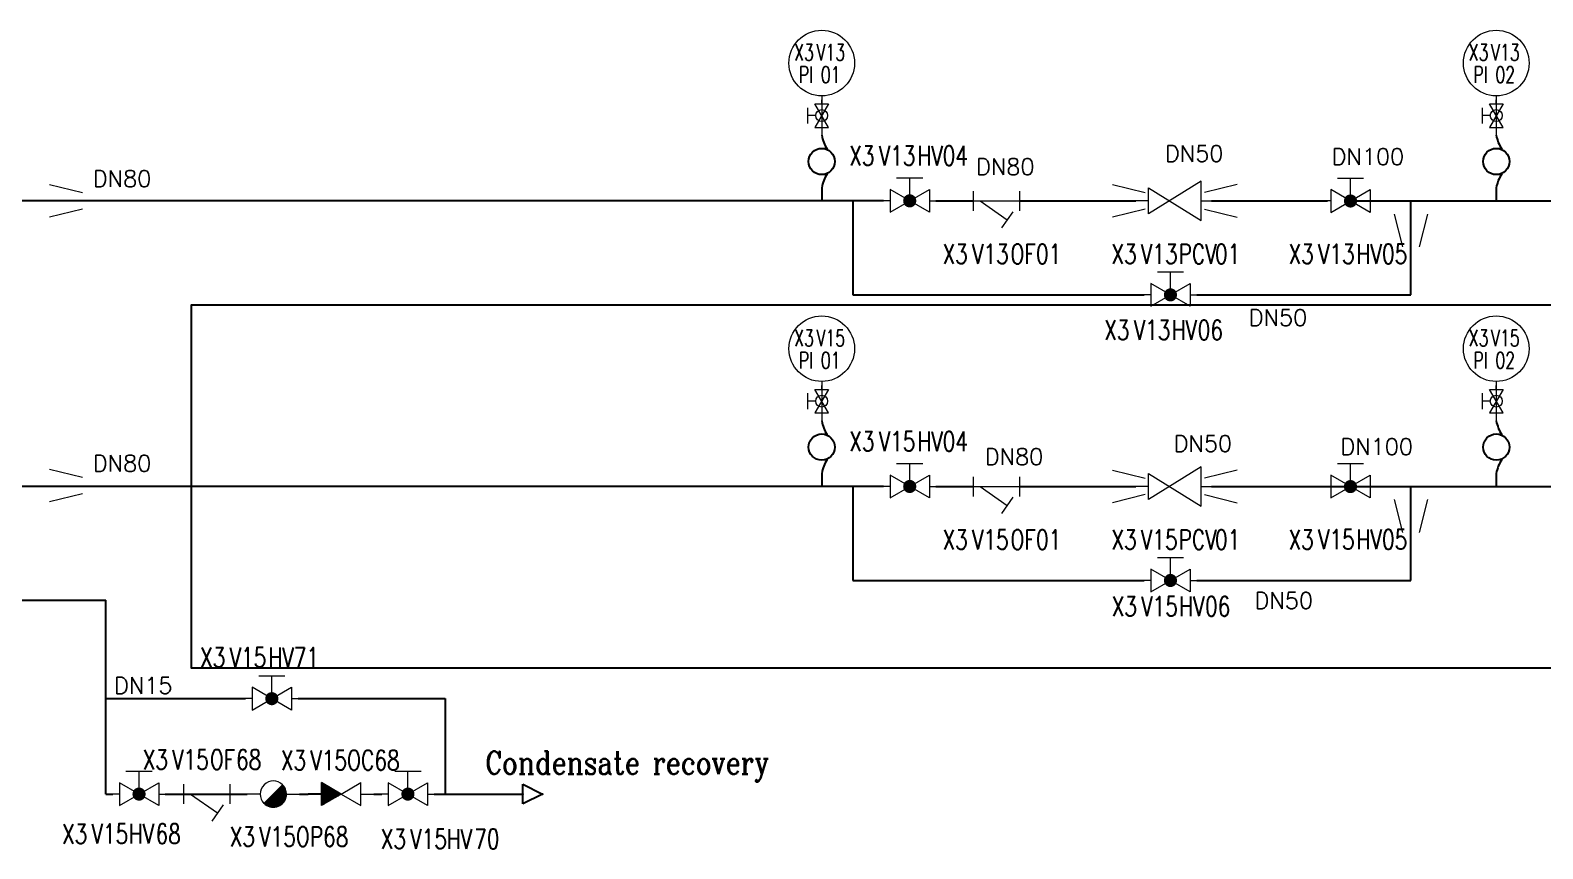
# Model space of a CAD drawing. Header units: inches. Extents: x 12135 to 13221, y 17278 to 18154.
# Drawn here: x 12842 to 13072.4, y 17521.1 to 17645.9 of the extents above; entities that cross this region are included whole.
import ezdxf
from ezdxf.enums import TextEntityAlignment as Align

# ---------------------------------------------------------------- set-up
doc = ezdxf.new("R2010")
doc.units = ezdxf.units.IN
doc.header["$MEASUREMENT"] = 0
doc.linetypes.add('ACAD_ISO02W100', pattern=[15, 12, -3])
for name, color, linetype, lineweight in [('31 Equipment', 7, 'Continuous', 9), ('33 Instruments Labels', 7, 'Continuous', 9), ('40 TXT Data', 7, 'Continuous', 9)]:
    doc.layers.add(name, color=color, linetype=linetype, lineweight=lineweight)
for name, color, linetype in [('Materiel divers', 7, 'Continuous'), ('MATERIEL-DIVERS', 7, 'Continuous'), ('PHASE I', 8, 'Continuous'), ('REPERES', 7, 'Continuous'), ('Steam pipe', 231, 'Continuous'), ('techn-data', 7, 'Continuous'), ('TEXTES', 7, 'Continuous'), ('TXT_FR', 7, 'Continuous')]:
    doc.layers.add(name, color=color, linetype=linetype)
doc.layers.get('REPERES').off()
doc.styles.add('ROMANC', font='romanc')
doc.styles.add('ROMANS', font='ROMANS.SHX')

# ---------------------------------------------------------------- blocks, each defined once
blk = doc.blocks.new('APV-INS-M-L-PI')
at = {"layer": '31 Equipment', "color": 7}
blk.add_line((0, -5), (0, -10), dxfattribs=at)
blk.add_circle((0, 0), 5, dxfattribs=at)
at = {"layer": '33 Instruments Labels', "style": 'ROMANS', "width": 0.8, "flags": 8}
blk.add_attdef('PI', text='', height=3, dxfattribs=at).set_placement((0, 0), align=Align.MIDDLE)
blk = doc.blocks.new('LYRE')
blk.add_line((0, 2), (0, 0))
blk.add_circle((0, 6), 2)
for centre, start, end in [((5.64, 11), 190.0607, 212.9052), ((5.64, 1), 147.0948, 169.9393)]:
    blk.add_arc(centre, 5.72, start, end)
blk = doc.blocks.new('APV-FCE-REDV-GEN-1')
at = {"layer": '31 Equipment', "color": 7}
for p, q in [((4, 3), (-4, -2)), ((4, -3), (4, 3)), ((-4, 2), (4, -3)), ((-4, -2), (-4, 2))]:
    blk.add_line(p, q, dxfattribs=at)
at = {"layer": '31 Equipment', "linetype": 'ACAD_ISO02W100', "ltscale": 38}
for p, q in [((-4, 0), (-6, 0)), ((4, 0), (6, 0))]:
    blk.add_line(p, q, dxfattribs=at)
blk = doc.blocks.new('APV-FILT-GEN-Y-1')
at = {"layer": '31 Equipment'}
for p, q in [((-3.5, -1.5), (-3.5, 1.5)), ((-3.5, 0), (3.5, 0)), ((-2.5, 0), (1.6, -2.87)), ((3.5, 1.5), (3.5, -1.5)), ((2.46, -1.64), (0.74, -4.1))]:
    blk.add_line(p, q, dxfattribs=at)
blk = doc.blocks.new('APV-VLVM-SEAT-2WAY-1')
at = {"layer": '31 Equipment'}
for p, q in [((-2, 3.5), (2, 3.5)), ((0, 1), (0, 3.5)), ((-3, 1.734), (-3, -1.734)), ((-3, -1.734), (3, 1.734)), ((3, -1.734), (-3, 1.734)), ((3, 1.734), (3, -1.734))]:
    blk.add_line(p, q, dxfattribs=at)
at = {"layer": '31 Equipment', "ltscale": 38}
for p, q in [((-3, 0), (-4, 0)), ((3, 0), (4, 0))]:
    blk.add_line(p, q, dxfattribs=at)
at = {"layer": '31 Equipment', "const_width": 1}
blk.add_lwpolyline([(-0.5, 0, 1), (0.5, 0, 1)], format="xyb", close=True, dxfattribs=at)
blk = doc.blocks.new('APV-FCE-GEN-REDCON-1')
at = {"layer": '31 Equipment', "color": 7}
for p, q in [((-2.5, 2.5), (2.5, 1.25)), ((2.5, 1.25), (2.5, 1.25)), ((2.5, -1.25), (-2.5, -2.5))]:
    blk.add_line(p, q, dxfattribs=at)
blk = doc.blocks.new('APV-FCE-GEN-STMTRAP-1')
at = {"layer": '31 Equipment'}
h = blk.add_hatch(dxfattribs=at)
h.set_pattern_fill('ANSI31', color=256, scale=0.01, style=0)
h.set_pattern_definition([(45, (-4, 0), (-0.02245064, 0.02245064), [])])
h.paths.add_polyline_path([(1.41, 1.42), (-1.42, -1.41, 1.002832)])
at = {"layer": '31 Equipment', "linetype": 'ACAD_ISO02W100', "ltscale": 38}
for p, q in [((-2, 0), (-4, 0)), ((2, 0), (4, 0))]:
    blk.add_line(p, q, dxfattribs=at)
at = {"layer": '31 Equipment', "color": 7}
blk.add_line((1.41, 1.42), (-1.42, -1.41), dxfattribs=at)
for start, end in [(45.2431, 224.7569), (224.8381, 45.1623)]:
    blk.add_arc((0, 0), 2, start, end, dxfattribs=at)
blk = doc.blocks.new('APV-FCE-NRV-GEN-1')
at = {"layer": '31 Equipment'}
h = blk.add_hatch(dxfattribs=at)
h.set_pattern_fill('ANSI31', color=256, scale=0.01, style=0)
h.set_pattern_definition([(45, (0, 0), (-0.02245064, 0.02245064), [])])
h.paths.add_polyline_path([(3, 1.75), (3, -1.75), (0, 0)])
at = {"layer": '31 Equipment', "linetype": 'ACAD_ISO02W100', "ltscale": 38}
for p, q in [((-3, 0), (-5, 0)), ((0, 0), (-3, 1.75)), ((-3, 1.75), (-3, -1.75)), ((0, 0), (-3, -1.75)), ((0, 0), (3, 1.75)), ((0, 0), (3, -1.75)), ((3, 1.75), (3, -1.75)), ((3, 0), (5, 0))]:
    blk.add_line(p, q, dxfattribs=at)
blk = doc.blocks.new('FLE23-A')
at = {"color": 7}
for p, q in [((0, 1.5), (-3, 0)), ((-3, 0), (0, -1.5)), ((0, -1.5), (0, 1.5))]:
    blk.add_line(p, q, dxfattribs=at)
at = {"layer": 'MATERIEL-DIVERS', "color": 7, "extrusion": (-1, 0, 0)}
blk.add_point((-3, 0), dxfattribs=at)
at = {"layer": 'MATERIEL-DIVERS', "color": 2}
for p in [(-3, 0), (0, 0)]:
    blk.add_point(p, dxfattribs=at)
at = {"layer": 'MATERIEL-DIVERS', "color": 7, "extrusion": (1, 0, 0)}
blk.add_point((0, 0), dxfattribs=at)
blk = doc.blocks.new('REPNORM')
at = {"layer": 'TEXTES', "style": 'ROMANS', "width": 0.75}
for tag, p in [('ZONE', (-9.75, -1.25)), ('SOUSZONE', (-5.25, -1.25)), ('ELEMENT', (0, -1.25)), ('NUM', (4.5, -1.25))]:
    blk.add_attdef(tag, p, '', height=3, dxfattribs=at)
blk = doc.blocks.new('REPINS2')
at = {"layer": 'TEXTES', "style": 'ROMANS', "width": 0.7}
for tag, p in [('ZONE', (-3.35, 0.8)), ('SOUSZONE', (0.05, 0.8)), ('NUM', (0.7, -2.6))]:
    blk.add_attdef(tag, p, '', height=2.5, dxfattribs=at)
blk.add_attdef('ELEMENT', text='', height=2.5, dxfattribs=at).set_placement((-1.56, -2.59), align=Align.CENTER)

msp = doc.modelspace()

# ---------------------------------------------------------------- linework, layer by layer
at = {"layer": '31 Equipment', "ltscale": 38}
for p, q in [((12962.56, 17634.69, 0), (12962.56, 17635.29, 0)), ((13065.34, 17634.69, 0), (13065.34, 17635.29, 0)), ((12962.56, 17631.09, 0), (12962.56, 17629.89, 0)), ((13065.34, 17631.09, 0), (13065.34, 17629.89, 0)), ((12962.56, 17591.16, 0), (12962.56, 17591.76, 0)), ((13065.34, 17591.16, 0), (13065.34, 17591.76, 0)), ((12962.56, 17587.56, 0), (12962.56, 17586.36, 0)), ((13065.34, 17587.56, 0), (13065.34, 17586.36, 0))]:
    msp.add_line(p, q, dxfattribs=at)
at = {"layer": '31 Equipment'}
for p, q in [((12960.46, 17631.69, 0), (12960.46, 17634.09, 0)), ((12961.66, 17632.89, 0), (12960.46, 17632.89, 0)), ((12963.6, 17631.09, 0), (12961.52, 17634.69, 0)), ((12961.52, 17634.69, 0), (12963.6, 17634.69, 0)), ((12963.6, 17634.69, 0), (12961.52, 17631.09, 0)), ((13063.24, 17631.69, 0), (13063.24, 17634.09, 0)), ((13064.44, 17632.89, 0), (13063.24, 17632.89, 0)), ((13066.38, 17631.09, 0), (13064.3, 17634.69, 0)), ((13064.3, 17634.69, 0), (13066.38, 17634.69, 0)), ((13066.38, 17634.69, 0), (13064.3, 17631.09, 0)), ((12961.52, 17631.09, 0), (12963.6, 17631.09, 0)), ((13064.3, 17631.09, 0), (13066.38, 17631.09, 0)), ((12960.46, 17588.16, 0), (12960.46, 17590.56, 0)), ((12961.66, 17589.36, 0), (12960.46, 17589.36, 0)), ((12963.6, 17587.56, 0), (12961.52, 17591.16, 0)), ((12961.52, 17591.16, 0), (12963.6, 17591.16, 0)), ((12963.6, 17591.16, 0), (12961.52, 17587.56, 0)), ((13063.24, 17588.16, 0), (13063.24, 17590.56, 0)), ((13064.44, 17589.36, 0), (13063.24, 17589.36, 0)), ((13066.38, 17587.56, 0), (13064.3, 17591.16, 0)), ((13064.3, 17591.16, 0), (13066.38, 17591.16, 0)), ((13066.38, 17591.16, 0), (13064.3, 17587.56, 0)), ((12961.52, 17587.56, 0), (12963.6, 17587.56, 0)), ((13064.3, 17587.56, 0), (13066.38, 17587.56, 0))]:
    msp.add_line(p, q, dxfattribs=at)
for centre in [(12962.56, 17632.89, 0), (13065.34, 17632.89, 0), (12962.56, 17589.36, 0), (13065.34, 17589.36, 0)]:
    msp.add_circle(centre, 0.9, dxfattribs=at)
at = {"layer": 'PHASE I'}
msp.add_lwpolyline([(13216.18, 17548.68), (12866.52, 17548.68), (12866.52, 17604.03), (13216.18, 17604.03), (13216.18, 17548.68)], dxfattribs=at)
at = {"layer": 'Steam pipe'}
for p, q in [((12914.44, 17619.89, 0), (12724.55, 17619.89, 0)), ((12971.97, 17619.89, 0), (12914.44, 17619.89, 0)), ((12967.31, 17619.89, 0), (12967.31, 17605.56, 0)), ((12979.97, 17619.89, 0), (12985.71, 17619.89, 0)), ((12992.71, 17619.89, 0), (13010.42, 17619.89, 0)), ((13021.97, 17619.89, 0), (13039.63, 17619.87, 0)), ((13043.78, 17619.87, 0), (13129.56, 17619.87, 0)), ((13052.35, 17605.56, 0), (13052.35, 17619.87, 0)), ((12967.31, 17605.56, 0), (13011.7, 17605.56, 0)), ((13019.7, 17605.56, 0), (13052.35, 17605.56, 0)), ((12971.97, 17576.36, 0), (12835.67, 17576.34, 0)), ((12967.31, 17576.36, 0), (12967.31, 17562.03, 0)), ((12979.97, 17576.36, 0), (12985.71, 17576.36, 0)), ((12992.71, 17576.36, 0), (13010.42, 17576.36, 0)), ((13021.97, 17576.36, 0), (13039.63, 17576.34, 0)), ((13022.61, 17576.34, 0), (13129.56, 17576.34, 0)), ((13052.35, 17562.03, 0), (13052.35, 17576.34, 0)), ((12967.31, 17562.03, 0), (13011.7, 17562.03, 0)), ((13019.7, 17562.03, 0), (13052.35, 17562.03, 0)), ((12837.73, 17559.02, 0), (12853.48, 17559.02, 0)), ((12853.48, 17529.47, 0), (12853.48, 17559.02, 0)), ((12853.48, 17544.02, 0), (12874.77, 17544.02, 0)), ((12882.77, 17544.02, 0), (12905.19, 17544.02, 0)), ((12905.19, 17544.02, 0), (12905.19, 17529.47, 0)), ((12853.48, 17529.47, 0), (12854.54, 17529.47, 0)), ((12862.54, 17529.47, 0), (12875, 17529.47, 0)), ((12883, 17529.47, 0), (12884.33, 17529.47, 0)), ((12886.33, 17529.47, 0), (12884.33, 17529.47, 0)), ((12894.33, 17529.47, 0), (12895.51, 17529.47, 0)), ((12903.51, 17529.47, 0), (12917.04, 17529.47, 0))]:
    msp.add_line(p, q, dxfattribs=at)

# ---------------------------------------------------------------- block references
at = {"layer": 'Materiel divers', "color": 9, "xscale": -1}
msp.add_blockref('FLE23-A', (12917.04, 17529.47, 0), dxfattribs=at)
at = {"layer": 'MATERIEL-DIVERS'}
for name, p in [('APV-INS-M-L-PI', (12962.56, 17640.89, 0)), ('APV-INS-M-L-PI', (13065.34, 17640.89, 0)), ('LYRE', (12962.56, 17619.89, 0)), ('LYRE', (13065.34, 17619.89, 0)), ('APV-FCE-GEN-REDCON-1', (12847.4, 17619.89, 0)), ('APV-FCE-GEN-REDCON-1', (13009.37, 17619.89, 0)), ('APV-FCE-REDV-GEN-1', (13016.37, 17619.89, 0)), ('APV-INS-M-L-PI', (12962.56, 17597.36, 0)), ('APV-INS-M-L-PI', (13065.34, 17597.36, 0)), ('LYRE', (12962.56, 17576.36, 0)), ('LYRE', (13065.34, 17576.36, 0)), ('APV-FCE-GEN-REDCON-1', (12847.4, 17576.51, 0)), ('APV-FCE-GEN-REDCON-1', (13009.37, 17576.36, 0)), ('APV-FCE-REDV-GEN-1', (13016.37, 17576.36, 0))]:
    msp.add_blockref(name, p, dxfattribs=at)
at = {"layer": 'MATERIEL-DIVERS', "xscale": -1}
for p in [(13023.37, 17619.89, 0), (13023.37, 17576.36, 0)]:
    msp.add_blockref('APV-FCE-GEN-REDCON-1', p, dxfattribs=at)
at = {"layer": 'MATERIEL-DIVERS', "rotation": 270}
for p in [(13052.35, 17615.38, 0), (13052.35, 17571.85, 0)]:
    msp.add_blockref('APV-FCE-GEN-REDCON-1', p, dxfattribs=at)
at = {"layer": 'REPERES'}
for p, values in [((12961.73, 17640.46, -0.01), {'ZONE': 'X3', 'SOUSZONE': 'V13', 'NUM': '01', 'ELEMENT': 'PI'}), ((13064.51, 17640.46, -0.01), {'ZONE': 'X3', 'SOUSZONE': 'V13', 'NUM': '02', 'ELEMENT': 'PI'}), ((12961.73, 17596.93, -0.01), {'ZONE': 'X3', 'SOUSZONE': 'V15', 'NUM': '01', 'ELEMENT': 'PI'}), ((13064.51, 17596.93, -0.01), {'ZONE': 'X3', 'SOUSZONE': 'V15', 'NUM': '02', 'ELEMENT': 'PI'})]:
    msp.add_blockref('REPINS2', p, dxfattribs=at).add_auto_attribs(values)
ref = msp.add_blockref('REPNORM', (12976.5, 17626.52, 0.02), dxfattribs=at)
ref.add_attrib('ZONE', 'X3', (12966.75, 17625.27, 0.02), dxfattribs={"layer": 'TEXTES', "height": 3, "style": 'ROMANS', "width": 0.75})
ref.add_attrib('SOUSZONE', 'V13', (12971.25, 17625.27, 0.02), dxfattribs={"layer": 'TEXTES', "height": 3, "style": 'ROMANS', "width": 0.75})
ref.add_attrib('ELEMENT', 'HV', (12977.13, 17625.27, 0.02), dxfattribs={"layer": 'TEXTES', "height": 3, "style": 'ROMANS', "width": 0.75})
ref.add_attrib('NUM', '04', (12981, 17625.27, 0.02), dxfattribs={"layer": 'TEXTES', "height": 3, "style": 'ROMANS', "width": 0.75})
ref = msp.add_blockref('REPNORM', (12990.71, 17611.54, 0.02), dxfattribs=at)
ref.add_attrib('ZONE', 'X3', (12980.96, 17610.29, 0.02), dxfattribs={"layer": 'TEXTES', "height": 3, "style": 'ROMANS', "width": 0.75})
ref.add_attrib('SOUSZONE', 'V13', (12985.46, 17610.29, 0.02), dxfattribs={"layer": 'TEXTES', "height": 3, "style": 'ROMANS', "width": 0.75})
ref.add_attrib('ELEMENT', 'OF', (12991.32, 17610.29, 0.02), dxfattribs={"layer": 'TEXTES', "height": 3, "style": 'ROMANS', "width": 0.75})
ref.add_attrib('NUM', '01', (12995.21, 17610.29, 0.02), dxfattribs={"layer": 'TEXTES', "height": 3, "style": 'ROMANS', "width": 0.75})
ref = msp.add_blockref('REPNORM', (13016.44, 17611.54, 0.02), dxfattribs=at)
ref.add_attrib('ZONE', 'X3', (13006.69, 17610.29, 0.02), dxfattribs={"layer": 'TEXTES', "height": 3, "style": 'ROMANS', "width": 0.75})
ref.add_attrib('SOUSZONE', 'V13', (13011.19, 17610.29, 0.02), dxfattribs={"layer": 'TEXTES', "height": 3, "style": 'ROMANS', "width": 0.75})
ref.add_attrib('ELEMENT', 'PCV', (13016.94, 17610.29, 0.02), dxfattribs={"layer": 'TEXTES', "height": 3, "style": 'ROMANS', "width": 0.75})
ref.add_attrib('NUM', ' 01', (13020.94, 17610.29, 0.02), dxfattribs={"layer": 'TEXTES', "height": 3, "style": 'ROMANS', "width": 0.75})
ref = msp.add_blockref('REPNORM', (13043.43, 17611.55, 0.02), dxfattribs=at)
ref.add_attrib('ZONE', 'X3', (13033.68, 17610.3, 0.02), dxfattribs={"layer": 'TEXTES', "height": 3, "style": 'ROMANS', "width": 0.75})
ref.add_attrib('SOUSZONE', 'V13', (13038.18, 17610.31, 0.02), dxfattribs={"layer": 'TEXTES', "height": 3, "style": 'ROMANS', "width": 0.75})
ref.add_attrib('ELEMENT', 'HV', (13044.03, 17610.31, 0.02), dxfattribs={"layer": 'TEXTES', "height": 3, "style": 'ROMANS', "width": 0.75})
ref.add_attrib('NUM', '05', (13047.93, 17610.31, 0.02), dxfattribs={"layer": 'TEXTES', "height": 3, "style": 'ROMANS', "width": 0.75})
ref = msp.add_blockref('REPNORM', (13015.35, 17599.96, 0.02), dxfattribs=at)
ref.add_attrib('ZONE', 'X3', (13005.6, 17598.71, 0.02), dxfattribs={"layer": 'TEXTES', "height": 3, "style": 'ROMANS', "width": 0.75})
ref.add_attrib('SOUSZONE', 'V13', (13010.1, 17598.71, 0.02), dxfattribs={"layer": 'TEXTES', "height": 3, "style": 'ROMANS', "width": 0.75})
ref.add_attrib('ELEMENT', 'HV', (13015.88, 17598.71, 0.02), dxfattribs={"layer": 'TEXTES', "height": 3, "style": 'ROMANS', "width": 0.75})
ref.add_attrib('NUM', '06', (13019.85, 17598.71, 0.02), dxfattribs={"layer": 'TEXTES', "height": 3, "style": 'ROMANS', "width": 0.75})
ref = msp.add_blockref('REPNORM', (12976.5, 17582.99, 0.02), dxfattribs=at)
ref.add_attrib('ZONE', 'X3', (12966.75, 17581.74, 0.02), dxfattribs={"layer": 'TEXTES', "height": 3, "style": 'ROMANS', "width": 0.75})
ref.add_attrib('SOUSZONE', 'V15', (12971.25, 17581.74, 0.02), dxfattribs={"layer": 'TEXTES', "height": 3, "style": 'ROMANS', "width": 0.75})
ref.add_attrib('ELEMENT', 'HV', (12977.13, 17581.74, 0.02), dxfattribs={"layer": 'TEXTES', "height": 3, "style": 'ROMANS', "width": 0.75})
ref.add_attrib('NUM', '04', (12981, 17581.74, 0.02), dxfattribs={"layer": 'TEXTES', "height": 3, "style": 'ROMANS', "width": 0.75})
ref = msp.add_blockref('REPNORM', (12990.71, 17568.01, 0.02), dxfattribs=at)
ref.add_attrib('ZONE', 'X3', (12980.96, 17566.76, 0.02), dxfattribs={"layer": 'TEXTES', "height": 3, "style": 'ROMANS', "width": 0.75})
ref.add_attrib('SOUSZONE', 'V15', (12985.46, 17566.76, 0.02), dxfattribs={"layer": 'TEXTES', "height": 3, "style": 'ROMANS', "width": 0.75})
ref.add_attrib('ELEMENT', 'OF', (12991.32, 17566.76, 0.02), dxfattribs={"layer": 'TEXTES', "height": 3, "style": 'ROMANS', "width": 0.75})
ref.add_attrib('NUM', '01', (12995.21, 17566.76, 0.02), dxfattribs={"layer": 'TEXTES', "height": 3, "style": 'ROMANS', "width": 0.75})
ref = msp.add_blockref('REPNORM', (13016.44, 17568.01, 0.02), dxfattribs=at)
ref.add_attrib('ZONE', 'X3', (13006.69, 17566.76, 0.02), dxfattribs={"layer": 'TEXTES', "height": 3, "style": 'ROMANS', "width": 0.75})
ref.add_attrib('SOUSZONE', 'V15', (13011.19, 17566.76, 0.02), dxfattribs={"layer": 'TEXTES', "height": 3, "style": 'ROMANS', "width": 0.75})
ref.add_attrib('ELEMENT', 'PCV', (13016.94, 17566.76, 0.02), dxfattribs={"layer": 'TEXTES', "height": 3, "style": 'ROMANS', "width": 0.75})
ref.add_attrib('NUM', ' 01', (13020.94, 17566.76, 0.02), dxfattribs={"layer": 'TEXTES', "height": 3, "style": 'ROMANS', "width": 0.75})
ref = msp.add_blockref('REPNORM', (13043.43, 17568.02, 0.02), dxfattribs=at)
ref.add_attrib('ZONE', 'X3', (13033.68, 17566.77, 0.02), dxfattribs={"layer": 'TEXTES', "height": 3, "style": 'ROMANS', "width": 0.75})
ref.add_attrib('SOUSZONE', 'V15', (13038.18, 17566.78, 0.02), dxfattribs={"layer": 'TEXTES', "height": 3, "style": 'ROMANS', "width": 0.75})
ref.add_attrib('ELEMENT', 'HV', (13044.03, 17566.78, 0.02), dxfattribs={"layer": 'TEXTES', "height": 3, "style": 'ROMANS', "width": 0.75})
ref.add_attrib('NUM', '05', (13047.93, 17566.78, 0.02), dxfattribs={"layer": 'TEXTES', "height": 3, "style": 'ROMANS', "width": 0.75})
ref = msp.add_blockref('REPNORM', (13016.48, 17557.83, 0.02), dxfattribs=at)
ref.add_attrib('ZONE', 'X3', (13006.73, 17556.58, 0.02), dxfattribs={"layer": 'TEXTES', "height": 3, "style": 'ROMANS', "width": 0.75})
ref.add_attrib('SOUSZONE', 'V15', (13011.23, 17556.59, 0.02), dxfattribs={"layer": 'TEXTES', "height": 3, "style": 'ROMANS', "width": 0.75})
ref.add_attrib('ELEMENT', 'HV', (13017.01, 17556.59, 0.02), dxfattribs={"layer": 'TEXTES', "height": 3, "style": 'ROMANS', "width": 0.75})
ref.add_attrib('NUM', '06', (13020.98, 17556.59, 0.02), dxfattribs={"layer": 'TEXTES', "height": 3, "style": 'ROMANS', "width": 0.75})
ref = msp.add_blockref('REPNORM', (12877.59, 17550.06, 0.04), dxfattribs=at)
ref.add_attrib('ZONE', 'X3', (12867.84, 17548.81, 0.04), dxfattribs={"layer": 'TEXTES', "height": 3, "style": 'ROMANS', "width": 0.75})
ref.add_attrib('SOUSZONE', 'V15', (12872.34, 17548.81, 0.04), dxfattribs={"layer": 'TEXTES', "height": 3, "style": 'ROMANS', "width": 0.75})
ref.add_attrib('ELEMENT', 'HV', (12878.24, 17548.81, 0.04), dxfattribs={"layer": 'TEXTES', "height": 3, "style": 'ROMANS', "width": 0.75})
ref.add_attrib('NUM', '71', (12882.09, 17548.81, 0.04), dxfattribs={"layer": 'TEXTES', "height": 3, "style": 'ROMANS', "width": 0.75})
ref = msp.add_blockref('REPNORM', (12868.83, 17534.49, 0.04), dxfattribs=at)
ref.add_attrib('ZONE', 'X3', (12859.08, 17533.24, 0.04), dxfattribs={"layer": 'TEXTES', "height": 3, "style": 'ROMANS', "width": 0.75})
ref.add_attrib('SOUSZONE', 'V15', (12863.58, 17533.24, 0.04), dxfattribs={"layer": 'TEXTES', "height": 3, "style": 'ROMANS', "width": 0.75})
ref.add_attrib('ELEMENT', 'OF', (12869.33, 17533.24, 0.04), dxfattribs={"layer": 'TEXTES', "height": 3, "style": 'ROMANS', "width": 0.75})
ref.add_attrib('NUM', '68', (12873.33, 17533.24, 0.04), dxfattribs={"layer": 'TEXTES', "height": 3, "style": 'ROMANS', "width": 0.75})
ref = msp.add_blockref('REPNORM', (12889.89, 17534.38, 0.04), dxfattribs=at)
ref.add_attrib('ZONE', 'X3', (12880.14, 17533.13, 0.04), dxfattribs={"layer": 'TEXTES', "height": 3, "style": 'ROMANS', "width": 0.75})
ref.add_attrib('SOUSZONE', 'V15', (12884.64, 17533.14, 0.04), dxfattribs={"layer": 'TEXTES', "height": 3, "style": 'ROMANS', "width": 0.75})
ref.add_attrib('ELEMENT', 'OC', (12890.24, 17533.14, 0.04), dxfattribs={"layer": 'TEXTES', "height": 3, "style": 'ROMANS', "width": 0.75})
ref.add_attrib('NUM', '68', (12894.39, 17533.14, 0.04), dxfattribs={"layer": 'TEXTES', "height": 3, "style": 'ROMANS', "width": 0.75})
ref = msp.add_blockref('REPNORM', (12856.55, 17523.16, 0.04), dxfattribs=at)
ref.add_attrib('ZONE', 'X3', (12846.8, 17521.91, 0.04), dxfattribs={"layer": 'TEXTES', "height": 3, "style": 'ROMANS', "width": 0.75})
ref.add_attrib('SOUSZONE', 'V15', (12851.3, 17521.92, 0.04), dxfattribs={"layer": 'TEXTES', "height": 3, "style": 'ROMANS', "width": 0.75})
ref.add_attrib('ELEMENT', 'HV', (12856.97, 17521.92, 0.04), dxfattribs={"layer": 'TEXTES', "height": 3, "style": 'ROMANS', "width": 0.75})
ref.add_attrib('NUM', '68', (12861.05, 17521.92, 0.04), dxfattribs={"layer": 'TEXTES', "height": 3, "style": 'ROMANS', "width": 0.75})
ref = msp.add_blockref('REPNORM', (12882.09, 17522.73, 0.04), dxfattribs=at)
ref.add_attrib('ZONE', 'X3', (12872.34, 17521.48, 0.04), dxfattribs={"layer": 'TEXTES', "height": 3, "style": 'ROMANS', "width": 0.75})
ref.add_attrib('SOUSZONE', 'V15', (12876.84, 17521.49, 0.04), dxfattribs={"layer": 'TEXTES', "height": 3, "style": 'ROMANS', "width": 0.75})
ref.add_attrib('ELEMENT', 'OP', (12882.44, 17521.49, 0.04), dxfattribs={"layer": 'TEXTES', "height": 3, "style": 'ROMANS', "width": 0.75})
ref.add_attrib('NUM', '68', (12886.59, 17521.49, 0.04), dxfattribs={"layer": 'TEXTES', "height": 3, "style": 'ROMANS', "width": 0.75})
ref = msp.add_blockref('REPNORM', (12905.11, 17522.39, 0.04), dxfattribs=at)
ref.add_attrib('ZONE', 'X3', (12895.36, 17521.14, 0.04), dxfattribs={"layer": 'TEXTES', "height": 3, "style": 'ROMANS', "width": 0.75})
ref.add_attrib('SOUSZONE', 'V15', (12899.86, 17521.15, 0.04), dxfattribs={"layer": 'TEXTES', "height": 3, "style": 'ROMANS', "width": 0.75})
ref.add_attrib('ELEMENT', 'HV', (12905.42, 17521.15, 0.04), dxfattribs={"layer": 'TEXTES', "height": 3, "style": 'ROMANS', "width": 0.75})
ref.add_attrib('NUM', '70', (12909.61, 17521.15, 0.04), dxfattribs={"layer": 'TEXTES', "height": 3, "style": 'ROMANS', "width": 0.75})
at = {"layer": 'Steam pipe'}
for name, p in [('APV-VLVM-SEAT-2WAY-1', (12975.97, 17619.89, 0)), ('APV-FILT-GEN-Y-1', (12989.21, 17619.88, 0)), ('APV-VLVM-SEAT-2WAY-1', (13043.13, 17619.87, 0)), ('APV-VLVM-SEAT-2WAY-1', (13015.7, 17605.56, 0)), ('APV-VLVM-SEAT-2WAY-1', (12975.97, 17576.36, 0)), ('APV-VLVM-SEAT-2WAY-1', (13043.13, 17576.34, 0)), ('APV-FILT-GEN-Y-1', (12989.21, 17576.35, 0)), ('APV-VLVM-SEAT-2WAY-1', (13015.7, 17562.03, 0)), ('APV-VLVM-SEAT-2WAY-1', (12878.77, 17544.02, 0)), ('APV-VLVM-SEAT-2WAY-1', (12858.54, 17529.47, 0)), ('APV-FCE-GEN-STMTRAP-1', (12879, 17529.47, 0)), ('APV-VLVM-SEAT-2WAY-1', (12899.51, 17529.47, 0)), ('APV-FILT-GEN-Y-1', (12868.89, 17529.47, 0))]:
    msp.add_blockref(name, p, dxfattribs=at)
at = {"layer": 'Steam pipe', "rotation": 180}
msp.add_blockref('APV-FCE-NRV-GEN-1', (12889.33, 17529.47, 0), dxfattribs=at)

# ---------------------------------------------------------------- texts
at = {"layer": '40 TXT Data', "insert": (12854.74, 17547.27, 0.01), "char_height": 2.5, "width": 14.0814, "attachment_point": 1, "style": 'ROMANS'}
msp.add_mtext('DN15', dxfattribs=at)
at = {"layer": 'techn-data', "char_height": 2.5, "width": 14.0814, "attachment_point": 1, "style": 'ROMANS'}
for s, insert in [('DN50', (13014.87, 17628.35, 0)), ('DN80', (12986.09, 17626.34, 0)), ('DN100', (13040.27, 17627.88, 0)), ('DN80', (12851.51, 17624.52, 0)), ('DN50', (13027.64, 17603.35, 0)), ('DN80', (12987.42, 17582.14, 0)), ('DN50', (13016.2, 17584.15, 0)), ('DN100', (13041.61, 17583.68, 0)), ('DN80', (12851.51, 17581.14, 0)), ('DN50', (13028.52, 17560.23, 0))]:
    msp.add_mtext(s, dxfattribs=dict(at, insert=insert))
at = {"layer": 'TXT_FR', "style": 'ROMANC', "width": 0.8}
msp.add_text('Condensate recovery', height=3.5, dxfattribs=at).set_placement((12932.93, 17533.66, 0), align=Align.MIDDLE)

doc.saveas('drawing.dxf')
